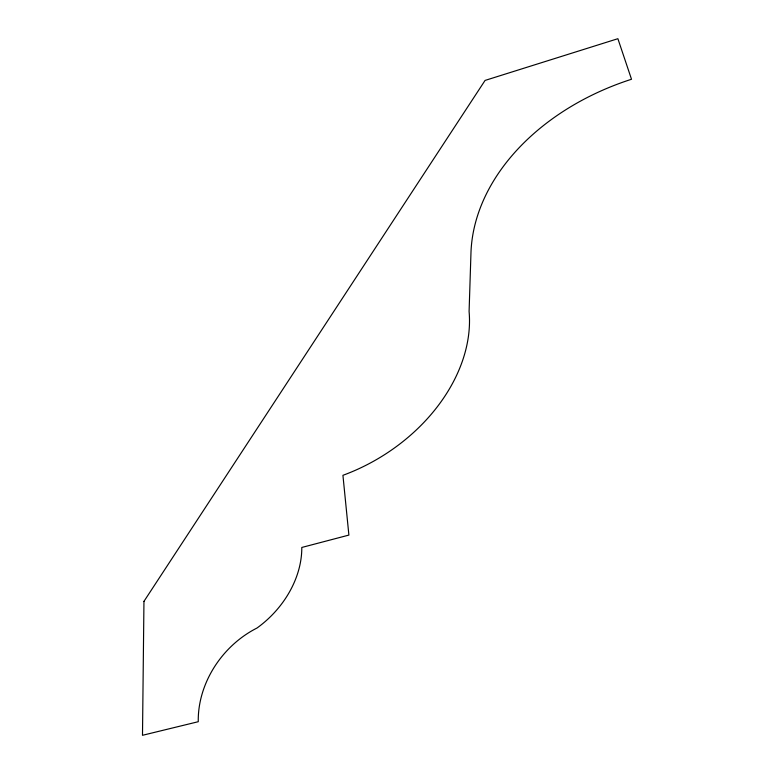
<?xml version="1.0" encoding="UTF-8"?>
<svg xmlns="http://www.w3.org/2000/svg" width="774" height="774" viewBox="0 0 774 774"><rect width="100%" height="100%" fill="white"/><g stroke="black" fill="none" stroke-linecap="round" stroke-linejoin="round"><path stroke-width="1.16" d="M143.954 601.369L142.493 735.3L198.26 721.707A92.822 77.265 -49.9 0 1 256.997 628.033A90.51 70.637 -42.5 0 0 301.792 547.46L348.89 535.086L342.93 475.313A161.911 120.212 -30.8 0 0 469.092 311.487L470.998 251.937A225.631 166.4 -12.9 0 1 631.507 79.258L617.884 38.7L485.075 80.419L143.954 601.369"/></g></svg>
